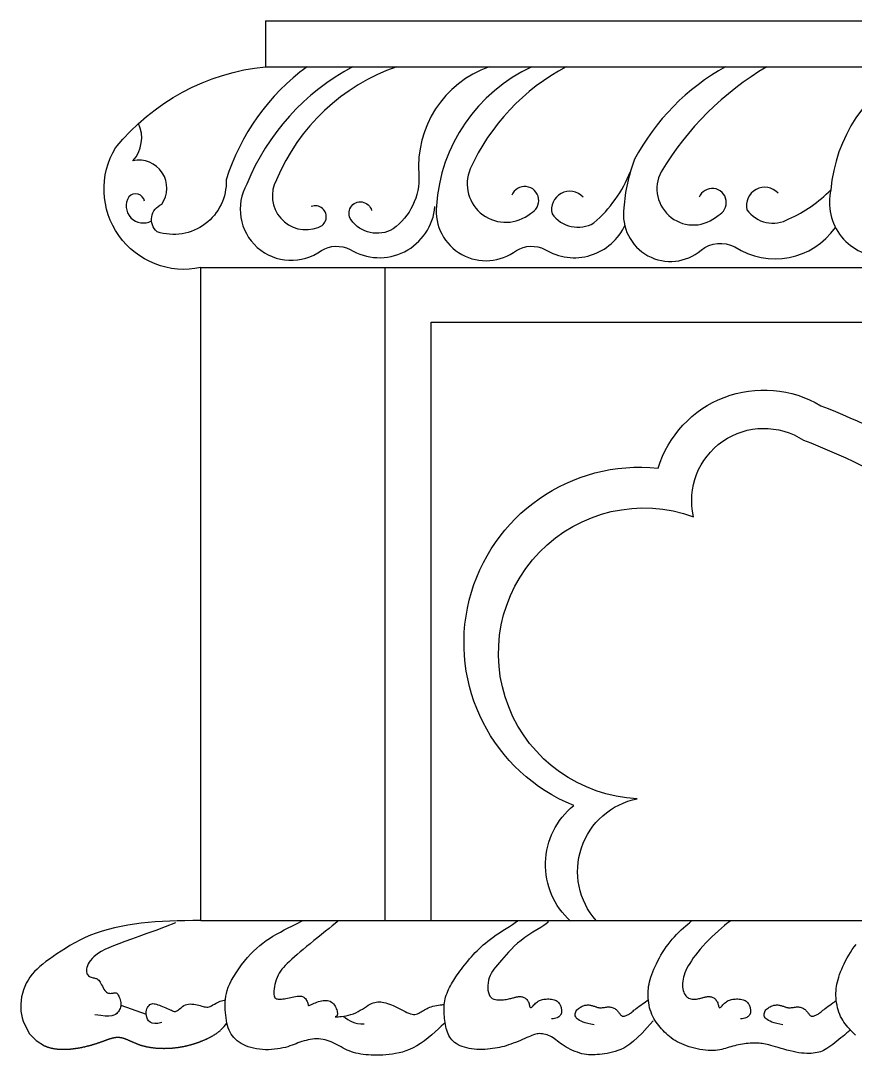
# Model space of a CAD drawing. Extents: x 1546 to 2300, y 2585 to 3453.
# Drawn here: x 1668.6 to 1854.3, y 3023.9 to 3254.2 of the extents above; entities that cross this region are included whole.
import ezdxf

# ---------------------------------------------------------------- set-up
doc = ezdxf.new("R2010")
doc.units = 0
doc.header["$LTSCALE"] = 100
doc.header["$MEASUREMENT"] = 0
for name, color, linetype in [('3', 3, 'CONTINUOUS'), ('4', 4, 'CONTINUOUS'), ('7', 7, 'CONTINUOUS')]:
    doc.layers.add(name, color=color, linetype=linetype)

msp = doc.modelspace()

# ---------------------------------------------------------------- linework, layer by layer
at = {"layer": '3'}
for points in [[(1732.31, 3243.92, 0.159085), (1714.32, 3218.72, -0.523282), (1698.95, 3207.18, -0.555487), (1699.98, 3213.3, 0.686592), (1693.58, 3222.98, 0.299604), (1694.81, 3231.29, 0.299604)], [(1752.27, 3243.92, 0.212943), (1725.51, 3218.72, 0.696085), (1734.78, 3208.15, 1.057158), (1733.25, 3212.81, 1.477588)], [(1772.81, 3243.92, 0.339015), (1757.21, 3219.81, -0.251606), (1751.45, 3207.81, -0.387484), (1742.12, 3209.85, -1.209122), (1746.67, 3211.9)], [(1790, 3243.92, 0.166758), (1768.63, 3221.17, 0.786109), (1782.03, 3211.29, 1.476922), (1777.85, 3215.32)], [(1834.66, 3243.92, 0.12437), (1811.1, 3220.55, 0.841415), (1823.76, 3210.84, 1.476922), (1819.57, 3214.88)], [(1793.75, 3214.9, 0.772247), (1786.83, 3211.2, 0.387484), (1796.16, 3209.15, 0.118951), (1804.28, 3220.61)], [(1837.11, 3215.79, 0.772247), (1830.2, 3212.1, 0.387484), (1839.53, 3210.05, 0.096097), (1848.85, 3216.53)]]:
    msp.add_lwpolyline(points, format="xyb", dxfattribs=at)
for points in [[(1703.05, 3053.42), (1700.77, 3052.53), (1698.64, 3051.73), (1696.68, 3051.01), (1694.88, 3050.37), (1693.24, 3049.79), (1691.75, 3049.26), (1690.42, 3048.77), (1689.24, 3048.31), (1688.21, 3047.87), (1687.31, 3047.44), (1686.54, 3047.03), (1685.89, 3046.62), (1685.33, 3046.23), (1684.86, 3045.83), (1684.47, 3045.44), (1684.14, 3045.05), (1683.87, 3044.65), (1683.64, 3044.26), (1683.47, 3043.87), (1683.34, 3043.5), (1683.26, 3043.14), (1683.23, 3042.81), (1683.24, 3042.5), (1683.3, 3042.23), (1683.4, 3042), (1683.54, 3041.8), (1683.7, 3041.63), (1683.89, 3041.5), (1684.09, 3041.39), (1684.31, 3041.3), (1684.52, 3041.23), (1684.73, 3041.18), (1684.93, 3041.14), (1685.12, 3041.1), (1685.3, 3041.05), (1685.47, 3040.99), (1685.64, 3040.91), (1685.8, 3040.81), (1685.96, 3040.66), (1686.12, 3040.46), (1686.28, 3040.22), (1686.44, 3039.93), (1686.6, 3039.62), (1686.77, 3039.29), (1686.94, 3038.97), (1687.12, 3038.66), (1687.31, 3038.38), (1687.51, 3038.15), (1687.72, 3037.97), (1687.94, 3037.85), (1688.16, 3037.77), (1688.39, 3037.72), (1688.6, 3037.71), (1688.81, 3037.72), (1689.01, 3037.74), (1689.2, 3037.77), (1689.36, 3037.8), (1689.51, 3037.83), (1689.64, 3037.84), (1689.77, 3037.83), (1689.88, 3037.8), (1689.99, 3037.75), (1690.1, 3037.65), (1690.21, 3037.52), (1690.32, 3037.34), (1690.43, 3037.12), (1690.54, 3036.87), (1690.64, 3036.59), (1690.73, 3036.3), (1690.8, 3036), (1690.85, 3035.7), (1690.88, 3035.41), (1690.88, 3035.14), (1690.86, 3034.87), (1690.81, 3034.62), (1690.73, 3034.38), (1690.62, 3034.15), (1690.5, 3033.91), (1690.34, 3033.69), (1690.17, 3033.46), (1689.96, 3033.23), (1689.7, 3033.02), (1689.34, 3032.84), (1688.87, 3032.7), (1688.24, 3032.63), (1687.43, 3032.64), (1686.4, 3032.75), (1685.11, 3032.97)], [(1739.34, 3053.89), (1739.02, 3053.64), (1738.55, 3053.25), (1737.93, 3052.76), (1737.21, 3052.17), (1736.41, 3051.53), (1735.57, 3050.84), (1734.7, 3050.14), (1733.84, 3049.44), (1733.01, 3048.77), (1732.23, 3048.13), (1731.48, 3047.51), (1730.77, 3046.92), (1730.11, 3046.36), (1729.49, 3045.83), (1728.91, 3045.32), (1728.39, 3044.83), (1727.9, 3044.37), (1727.47, 3043.93), (1727.07, 3043.49), (1726.72, 3043.06), (1726.4, 3042.63), (1726.12, 3042.19), (1725.87, 3041.73), (1725.65, 3041.26), (1725.46, 3040.76), (1725.29, 3040.24), (1725.16, 3039.72), (1725.05, 3039.21), (1724.98, 3038.71), (1724.93, 3038.25), (1724.92, 3037.83), (1724.93, 3037.47), (1724.98, 3037.17), (1725.06, 3036.93), (1725.16, 3036.75), (1725.3, 3036.61), (1725.46, 3036.52), (1725.65, 3036.46), (1725.87, 3036.43), (1726.11, 3036.42), (1726.38, 3036.43), (1726.66, 3036.45), (1726.96, 3036.48), (1727.29, 3036.53), (1727.62, 3036.59), (1727.96, 3036.65), (1728.32, 3036.72), (1728.68, 3036.8), (1729.04, 3036.88), (1729.41, 3036.95), (1729.77, 3037.02), (1730.12, 3037.08), (1730.45, 3037.11), (1730.77, 3037.11), (1731.07, 3037.08), (1731.33, 3037.01), (1731.57, 3036.89), (1731.78, 3036.74), (1731.96, 3036.55), (1732.11, 3036.35), (1732.23, 3036.14), (1732.33, 3035.93), (1732.41, 3035.72), (1732.47, 3035.54), (1732.51, 3035.38), (1732.54, 3035.24), (1732.56, 3035.14), (1732.59, 3035.07), (1732.64, 3035.02), (1732.7, 3035.01), (1732.8, 3035.03), (1732.93, 3035.07), (1733.11, 3035.15), (1733.34, 3035.25), (1733.59, 3035.37), (1733.88, 3035.5), (1734.19, 3035.64), (1734.52, 3035.77), (1734.86, 3035.89), (1735.21, 3036), (1735.55, 3036.08), (1735.9, 3036.14), (1736.24, 3036.16), (1736.57, 3036.16), (1736.88, 3036.12), (1737.19, 3036.05), (1737.47, 3035.94), (1737.73, 3035.79), (1737.98, 3035.59), (1738.19, 3035.37), (1738.39, 3035.11), (1738.56, 3034.84), (1738.7, 3034.56), (1738.82, 3034.29), (1738.92, 3034.02), (1739, 3033.77), (1739.05, 3033.55), (1739.08, 3033.35), (1739.09, 3033.18), (1739.08, 3033.03), (1739.05, 3032.9), (1739, 3032.79), (1738.94, 3032.7), (1738.87, 3032.63), (1738.79, 3032.58), (1738.71, 3032.54), (1738.64, 3032.51), (1738.6, 3032.49), (1738.6, 3032.48), (1738.65, 3032.48), (1738.76, 3032.49), (1738.96, 3032.51), (1739.24, 3032.52), (1739.59, 3032.55), (1740.02, 3032.59), (1740.49, 3032.65), (1741, 3032.74), (1741.53, 3032.85), (1742.08, 3033), (1742.62, 3033.18), (1743.15, 3033.4), (1743.66, 3033.66), (1744.16, 3033.94), (1744.63, 3034.23), (1745.09, 3034.52), (1745.52, 3034.8), (1745.94, 3035.06), (1746.33, 3035.28), (1746.69, 3035.47), (1747.04, 3035.61), (1747.38, 3035.71), (1747.71, 3035.78), (1748.04, 3035.82), (1748.37, 3035.82), (1748.71, 3035.8), (1749.06, 3035.75), (1749.44, 3035.67), (1749.83, 3035.57), (1750.23, 3035.45), (1750.65, 3035.31), (1751.08, 3035.16), (1751.51, 3034.98), (1751.95, 3034.78), (1752.39, 3034.57), (1752.83, 3034.34), (1753.27, 3034.11), (1753.7, 3033.87), (1754.13, 3033.65), (1754.54, 3033.45), (1754.94, 3033.28), (1755.32, 3033.14), (1755.68, 3033.05), (1756.01, 3033.02), (1756.33, 3033.03), (1756.62, 3033.08), (1756.91, 3033.17), (1757.18, 3033.28), (1757.44, 3033.42), (1757.7, 3033.57), (1757.95, 3033.73), (1758.2, 3033.88), (1758.46, 3034.04), (1758.73, 3034.19), (1759.01, 3034.34), (1759.3, 3034.48), (1759.62, 3034.61), (1759.96, 3034.73), (1760.33, 3034.84), (1760.73, 3034.94), (1761.14, 3035.02), (1761.55, 3035.09), (1761.94, 3035.14), (1762.28, 3035.19), (1762.56, 3035.22), (1762.76, 3035.24), (1762.86, 3035.25)], [(1785.93, 3053.71), (1785.86, 3053.49), (1785.54, 3053.19), (1785.01, 3052.82), (1784.3, 3052.38), (1783.48, 3051.88), (1782.58, 3051.34), (1781.66, 3050.75), (1780.77, 3050.14), (1779.93, 3049.5), (1779.16, 3048.86), (1778.44, 3048.2), (1777.79, 3047.55), (1777.17, 3046.9), (1776.61, 3046.27), (1776.08, 3045.67), (1775.58, 3045.09), (1775.12, 3044.56), (1774.68, 3044.05), (1774.28, 3043.57), (1773.91, 3043.1), (1773.58, 3042.63), (1773.3, 3042.16), (1773.05, 3041.67), (1772.85, 3041.16), (1772.7, 3040.62), (1772.59, 3040.06), (1772.54, 3039.49), (1772.53, 3038.93), (1772.57, 3038.4), (1772.67, 3037.91), (1772.81, 3037.47), (1773.01, 3037.1), (1773.25, 3036.8), (1773.54, 3036.58), (1773.87, 3036.42), (1774.22, 3036.32), (1774.58, 3036.26), (1774.95, 3036.24), (1775.32, 3036.25), (1775.68, 3036.27), (1776.03, 3036.3), (1776.35, 3036.34), (1776.65, 3036.38), (1776.94, 3036.43), (1777.2, 3036.48), (1777.45, 3036.54), (1777.68, 3036.59), (1777.9, 3036.64), (1778.09, 3036.7), (1778.28, 3036.75), (1778.45, 3036.79), (1778.61, 3036.84), (1778.77, 3036.88), (1778.92, 3036.91), (1779.08, 3036.94), (1779.23, 3036.97), (1779.4, 3036.99), (1779.56, 3037), (1779.73, 3037), (1779.9, 3036.99), (1780.08, 3036.97), (1780.25, 3036.93), (1780.42, 3036.88), (1780.59, 3036.81), (1780.75, 3036.71), (1780.91, 3036.6), (1781.06, 3036.47), (1781.21, 3036.32), (1781.34, 3036.16), (1781.45, 3035.99), (1781.56, 3035.81), (1781.64, 3035.61), (1781.71, 3035.41), (1781.76, 3035.21), (1781.81, 3035.03), (1781.85, 3034.85), (1781.89, 3034.71), (1781.94, 3034.6), (1782.01, 3034.53), (1782.09, 3034.52), (1782.19, 3034.56), (1782.31, 3034.66), (1782.45, 3034.79), (1782.61, 3034.96), (1782.78, 3035.14), (1782.97, 3035.33), (1783.16, 3035.52), (1783.36, 3035.69), (1783.57, 3035.85), (1783.78, 3035.98), (1784.01, 3036.1), (1784.24, 3036.19), (1784.48, 3036.27), (1784.73, 3036.34), (1784.99, 3036.39), (1785.26, 3036.42), (1785.55, 3036.45), (1785.85, 3036.46), (1786.15, 3036.46), (1786.44, 3036.44), (1786.74, 3036.41), (1787.02, 3036.36), (1787.28, 3036.29), (1787.53, 3036.2), (1787.75, 3036.09), (1787.95, 3035.96), (1788.13, 3035.82), (1788.29, 3035.66), (1788.42, 3035.49), (1788.54, 3035.32), (1788.64, 3035.13), (1788.73, 3034.95), (1788.79, 3034.76), (1788.85, 3034.57), (1788.89, 3034.38), (1788.92, 3034.19), (1788.94, 3034.02), (1788.95, 3033.85), (1788.95, 3033.69), (1788.95, 3033.55), (1788.94, 3033.42), (1788.92, 3033.3), (1788.89, 3033.2), (1788.85, 3033.1), (1788.8, 3033), (1788.74, 3032.9), (1788.66, 3032.8), (1788.56, 3032.7), (1788.45, 3032.59), (1788.31, 3032.48), (1788.14, 3032.37), (1787.94, 3032.27), (1787.7, 3032.18), (1787.41, 3032.12), (1787.08, 3032.07), (1786.7, 3032.05)], [(1826.57, 3053.89), (1826.47, 3053.81), (1826.18, 3053.59), (1825.75, 3053.24), (1825.2, 3052.78), (1824.56, 3052.24), (1823.86, 3051.63), (1823.13, 3050.98), (1822.4, 3050.3), (1821.7, 3049.61), (1821.03, 3048.92), (1820.4, 3048.23), (1819.81, 3047.55), (1819.25, 3046.88), (1818.74, 3046.22), (1818.26, 3045.59), (1817.84, 3044.97), (1817.46, 3044.39), (1817.13, 3043.83), (1816.84, 3043.29), (1816.59, 3042.77), (1816.38, 3042.27), (1816.21, 3041.79), (1816.08, 3041.31), (1815.98, 3040.85), (1815.91, 3040.39), (1815.87, 3039.94), (1815.87, 3039.51), (1815.89, 3039.09), (1815.94, 3038.69), (1816.02, 3038.32), (1816.13, 3037.98), (1816.26, 3037.67), (1816.42, 3037.41), (1816.59, 3037.17), (1816.79, 3036.97), (1817.01, 3036.81), (1817.23, 3036.67), (1817.48, 3036.57), (1817.72, 3036.49), (1817.98, 3036.44), (1818.24, 3036.42), (1818.5, 3036.41), (1818.76, 3036.42), (1819.01, 3036.45), (1819.26, 3036.49), (1819.5, 3036.54), (1819.73, 3036.59), (1819.94, 3036.64), (1820.14, 3036.7), (1820.32, 3036.75), (1820.49, 3036.79), (1820.66, 3036.84), (1820.81, 3036.88), (1820.97, 3036.91), (1821.12, 3036.94), (1821.28, 3036.97), (1821.44, 3036.99), (1821.61, 3037), (1821.78, 3037), (1821.95, 3036.99), (1822.12, 3036.97), (1822.3, 3036.93), (1822.47, 3036.88), (1822.63, 3036.81), (1822.8, 3036.71), (1822.96, 3036.6), (1823.11, 3036.47), (1823.25, 3036.32), (1823.38, 3036.16), (1823.5, 3035.99), (1823.6, 3035.81), (1823.69, 3035.61), (1823.75, 3035.41), (1823.81, 3035.21), (1823.85, 3035.03), (1823.89, 3034.85), (1823.94, 3034.71), (1823.99, 3034.6), (1824.05, 3034.53), (1824.13, 3034.52), (1824.23, 3034.56), (1824.36, 3034.66), (1824.5, 3034.79), (1824.66, 3034.96), (1824.83, 3035.14), (1825.01, 3035.33), (1825.21, 3035.52), (1825.41, 3035.69), (1825.62, 3035.85), (1825.83, 3035.98), (1826.05, 3036.1), (1826.28, 3036.19), (1826.52, 3036.27), (1826.77, 3036.34), (1827.04, 3036.39), (1827.31, 3036.42), (1827.6, 3036.45), (1827.89, 3036.46), (1828.19, 3036.46), (1828.49, 3036.44), (1828.78, 3036.41), (1829.06, 3036.36), (1829.33, 3036.29), (1829.58, 3036.2), (1829.8, 3036.09), (1830, 3035.96), (1830.18, 3035.82), (1830.33, 3035.66), (1830.47, 3035.49), (1830.59, 3035.32), (1830.69, 3035.13), (1830.77, 3034.95), (1830.84, 3034.76), (1830.89, 3034.57), (1830.94, 3034.38), (1830.97, 3034.19), (1830.99, 3034.02), (1831, 3033.85), (1831, 3033.69), (1830.99, 3033.55), (1830.98, 3033.42), (1830.96, 3033.3), (1830.94, 3033.2), (1830.9, 3033.1), (1830.85, 3033), (1830.79, 3032.9), (1830.71, 3032.8), (1830.61, 3032.7), (1830.49, 3032.59), (1830.35, 3032.48), (1830.18, 3032.37), (1829.98, 3032.27), (1829.74, 3032.18), (1829.46, 3032.12), (1829.13, 3032.07), (1828.75, 3032.05)], [(1690.88, 3035.12), (1696.54, 3033.07)], [(1700.02, 3031.21), (1699.15, 3031.01), (1698.44, 3030.98), (1697.86, 3031.09), (1697.41, 3031.31), (1697.07, 3031.62), (1696.82, 3031.99), (1696.66, 3032.39), (1696.57, 3032.81), (1696.53, 3033.21), (1696.54, 3033.59), (1696.6, 3033.95), (1696.7, 3034.27), (1696.83, 3034.57), (1696.99, 3034.82), (1697.17, 3035.04), (1697.37, 3035.2), (1697.58, 3035.32), (1697.8, 3035.39), (1698.04, 3035.42), (1698.29, 3035.41), (1698.56, 3035.37), (1698.85, 3035.29), (1699.15, 3035.19), (1699.47, 3035.08), (1699.81, 3034.94), (1700.17, 3034.8), (1700.52, 3034.65), (1700.88, 3034.49), (1701.22, 3034.34), (1701.55, 3034.2), (1701.85, 3034.06), (1702.13, 3033.94), (1702.36, 3033.84), (1702.56, 3033.76), (1702.74, 3033.71), (1702.9, 3033.68), (1703.05, 3033.69), (1703.2, 3033.72), (1703.35, 3033.79), (1703.52, 3033.9), (1703.7, 3034.04), (1703.9, 3034.22), (1704.13, 3034.41), (1704.37, 3034.6), (1704.64, 3034.8), (1704.93, 3034.98), (1705.24, 3035.13), (1705.58, 3035.25), (1705.94, 3035.32), (1706.31, 3035.35), (1706.7, 3035.34), (1707.09, 3035.31), (1707.48, 3035.25), (1707.86, 3035.17), (1708.22, 3035.09), (1708.57, 3034.99), (1708.89, 3034.9), (1709.18, 3034.81), (1709.46, 3034.74), (1709.73, 3034.69), (1709.99, 3034.66), (1710.25, 3034.66), (1710.51, 3034.71), (1710.78, 3034.8), (1711.07, 3034.95), (1711.37, 3035.13), (1711.71, 3035.34), (1712.09, 3035.55), (1712.51, 3035.77), (1713, 3035.97), (1713.55, 3036.13), (1714.17, 3036.26)], [(1796.17, 3030.72), (1795.44, 3030.86), (1794.79, 3031.01), (1794.22, 3031.16), (1793.72, 3031.32), (1793.29, 3031.49), (1792.93, 3031.67), (1792.64, 3031.86), (1792.4, 3032.06), (1792.22, 3032.28), (1792.09, 3032.5), (1792.01, 3032.73), (1791.97, 3032.96), (1791.98, 3033.19), (1792.03, 3033.41), (1792.11, 3033.63), (1792.23, 3033.83), (1792.37, 3034.02), (1792.54, 3034.2), (1792.72, 3034.36), (1792.92, 3034.5), (1793.13, 3034.63), (1793.34, 3034.74), (1793.56, 3034.84), (1793.76, 3034.93), (1793.97, 3034.99), (1794.16, 3035.05), (1794.34, 3035.09), (1794.52, 3035.11), (1794.7, 3035.13), (1794.87, 3035.13), (1795.05, 3035.13), (1795.22, 3035.11), (1795.4, 3035.08), (1795.57, 3035.04), (1795.75, 3035), (1795.92, 3034.96), (1796.09, 3034.9), (1796.25, 3034.85), (1796.41, 3034.8), (1796.56, 3034.74), (1796.7, 3034.69), (1796.83, 3034.64), (1796.96, 3034.6), (1797.09, 3034.56), (1797.23, 3034.53), (1797.37, 3034.51), (1797.52, 3034.5), (1797.69, 3034.5), (1797.87, 3034.51), (1798.07, 3034.54), (1798.28, 3034.57), (1798.5, 3034.6), (1798.72, 3034.63), (1798.94, 3034.66), (1799.17, 3034.68), (1799.39, 3034.68), (1799.61, 3034.68), (1799.82, 3034.65), (1800.02, 3034.62), (1800.22, 3034.56), (1800.41, 3034.5), (1800.59, 3034.42), (1800.77, 3034.32), (1800.93, 3034.22), (1801.08, 3034.1), (1801.23, 3033.97), (1801.37, 3033.83), (1801.49, 3033.69), (1801.61, 3033.55), (1801.72, 3033.41), (1801.83, 3033.27), (1801.92, 3033.15), (1802.01, 3033.03), (1802.09, 3032.93), (1802.17, 3032.84), (1802.26, 3032.76), (1802.35, 3032.7), (1802.44, 3032.66), (1802.55, 3032.63), (1802.67, 3032.62), (1802.81, 3032.63), (1802.96, 3032.66), (1803.12, 3032.7), (1803.29, 3032.76), (1803.46, 3032.83), (1803.64, 3032.91), (1803.81, 3033), (1803.99, 3033.11), (1804.15, 3033.22), (1804.31, 3033.34), (1804.48, 3033.47), (1804.65, 3033.61), (1804.85, 3033.77), (1805.06, 3033.94), (1805.3, 3034.14), (1805.57, 3034.35), (1805.88, 3034.59), (1806.22, 3034.84), (1806.58, 3035.1), (1806.94, 3035.36), (1807.31, 3035.62), (1807.65, 3035.86), (1807.98, 3036.09), (1808.26, 3036.29)], [(1838.22, 3030.72), (1837.49, 3030.86), (1836.84, 3031.01), (1836.26, 3031.16), (1835.77, 3031.32), (1835.34, 3031.49), (1834.98, 3031.67), (1834.68, 3031.86), (1834.44, 3032.06), (1834.26, 3032.28), (1834.13, 3032.5), (1834.05, 3032.73), (1834.02, 3032.96), (1834.03, 3033.19), (1834.08, 3033.41), (1834.16, 3033.63), (1834.27, 3033.83), (1834.41, 3034.02), (1834.58, 3034.2), (1834.77, 3034.36), (1834.97, 3034.5), (1835.17, 3034.63), (1835.39, 3034.74), (1835.6, 3034.84), (1835.81, 3034.93), (1836.01, 3034.99), (1836.2, 3035.05), (1836.39, 3035.09), (1836.57, 3035.11), (1836.75, 3035.13), (1836.92, 3035.13), (1837.09, 3035.13), (1837.27, 3035.11), (1837.44, 3035.08), (1837.62, 3035.04), (1837.79, 3035), (1837.97, 3034.96), (1838.13, 3034.9), (1838.3, 3034.85), (1838.45, 3034.8), (1838.6, 3034.74), (1838.74, 3034.69), (1838.88, 3034.64), (1839.01, 3034.6), (1839.14, 3034.56), (1839.27, 3034.53), (1839.42, 3034.51), (1839.57, 3034.5), (1839.74, 3034.5), (1839.92, 3034.51), (1840.12, 3034.54), (1840.32, 3034.57), (1840.54, 3034.6), (1840.76, 3034.63), (1840.99, 3034.66), (1841.21, 3034.68), (1841.44, 3034.68), (1841.65, 3034.68), (1841.86, 3034.65), (1842.07, 3034.62), (1842.27, 3034.56), (1842.46, 3034.5), (1842.64, 3034.42), (1842.81, 3034.32), (1842.97, 3034.22), (1843.13, 3034.1), (1843.27, 3033.97), (1843.41, 3033.83), (1843.54, 3033.69), (1843.66, 3033.55), (1843.77, 3033.41), (1843.87, 3033.27), (1843.97, 3033.15), (1844.05, 3033.03), (1844.14, 3032.93), (1844.22, 3032.84), (1844.3, 3032.76), (1844.39, 3032.7), (1844.49, 3032.66), (1844.59, 3032.63), (1844.72, 3032.62), (1844.85, 3032.63), (1845, 3032.66), (1845.17, 3032.7), (1845.33, 3032.76), (1845.51, 3032.83), (1845.69, 3032.91), (1845.86, 3033), (1846.03, 3033.11), (1846.19, 3033.22), (1846.36, 3033.34), (1846.52, 3033.47), (1846.7, 3033.61), (1846.89, 3033.77), (1847.11, 3033.94), (1847.35, 3034.14), (1847.62, 3034.35), (1847.93, 3034.59), (1848.27, 3034.84), (1848.61, 3035.09), (1848.96, 3035.34), (1849.29, 3035.58), (1849.6, 3035.79), (1849.86, 3035.98), (1850.08, 3036.13)], [(1740.39, 3032.59), (1740.89, 3032.26), (1741.39, 3031.93), (1741.88, 3031.62), (1742.39, 3031.34), (1742.95, 3031.12), (1743.57, 3030.98), (1744.27, 3030.91), (1745.06, 3030.95)]]:
    msp.add_lwpolyline(points, dxfattribs=at)
for centre, radius, start, end in [((1695.87, 3212.95), 3.81, 147.9576, 299.1442), ((1694.16, 3213.65), 2.01, 9.1454, 138.9945)]:
    msp.add_arc(centre, radius, start, end, dxfattribs=at)
at = {"layer": '4'}
for p, q in [((1723.09, 3254.16), (2123.21, 3254.16)), ((1723.09, 3254.16), (1723.09, 3243.92)), ((1723.09, 3243.92), (2123.21, 3243.92)), ((1708.67, 3199.21), (2137.64, 3199.21)), ((1708.67, 3053.89), (1708.67, 3199.21)), ((1749.67, 3053.89), (1749.67, 3199.21)), ((1759.92, 3187.1), (2086.38, 3187.1)), ((1759.92, 3053.89), (1759.92, 3187.1)), ((1708.67, 3053.89), (2137.64, 3053.89))]:
    msp.add_line(p, q, dxfattribs=at)
for points in [[(1708.67, 3199.21, -0.656727), (1689.73, 3225.89, -0.20061), (1723.09, 3243.92)], [(1790.95, 3053.79, -0.46072), (1791.65, 3079.51, -0.869302), (1810.43, 3154.58, -0.487181), (1846.61, 3168.48, -0.049167), (1871.66, 3155.97, 0.639278), (1898.8, 3173.35, 0.221375), (1923.15, 3184.47, 0.221375)], [(1796.68, 3053.89, -0.579107), (1805.8, 3081.03, -1.163796), (1818.31, 3143.79, -0.67601), (1842.8, 3160.79, -0.05065), (1867.09, 3148.75, 0.524706), (1906.96, 3165.59, 0.111453), (1923.15, 3172.82, 0.111453)]]:
    msp.add_lwpolyline(points, format="xyb", dxfattribs=at)
msp.add_lwpolyline([(1708.67, 3053.89), (1706.87, 3053.89), (1705.12, 3053.87), (1703.42, 3053.83), (1701.76, 3053.78), (1700.13, 3053.7), (1698.54, 3053.6), (1696.97, 3053.47), (1695.43, 3053.31), (1693.91, 3053.11), (1692.41, 3052.88), (1690.94, 3052.61), (1689.5, 3052.3), (1688.1, 3051.95), (1686.74, 3051.56), (1685.42, 3051.13), (1684.14, 3050.64), (1682.92, 3050.12), (1681.75, 3049.55), (1680.63, 3048.96), (1679.56, 3048.35), (1678.55, 3047.72), (1677.58, 3047.1), (1676.67, 3046.49), (1675.8, 3045.89), (1674.99, 3045.32), (1674.23, 3044.77), (1673.52, 3044.22), (1672.86, 3043.68), (1672.24, 3043.13), (1671.67, 3042.56), (1671.15, 3041.97), (1670.67, 3041.35), (1670.23, 3040.68), (1669.84, 3039.97), (1669.5, 3039.24), (1669.21, 3038.48), (1668.97, 3037.7), (1668.79, 3036.91), (1668.67, 3036.12), (1668.6, 3035.33), (1668.6, 3034.55), (1668.66, 3033.77), (1668.78, 3033.01), (1668.95, 3032.27), (1669.17, 3031.55), (1669.44, 3030.85), (1670.54, 3028.67), (1672.01, 3027.25), (1673.91, 3026.04)], dxfattribs=at)
at = {"layer": '7'}
for points in [[(1742.45, 3243.92, 0.174714), (1718.92, 3217.81, 0.808093), (1735.52, 3203.04, -0.252903), (1741.89, 3203.26, 0.559601), (1760.77, 3212.81)], [(1782.34, 3243.92, 0.274378), (1761.1, 3212.93, 0.656532), (1778.89, 3203.04, -0.252903), (1785.26, 3203.26, 0.452617), (1803.09, 3208.73, 0.452617)], [(1805.2, 3223.32, 0.075748), (1802.82, 3212.49, 0.690518), (1819.99, 3203.09, -0.298675), (1827.47, 3203.83, 0.404104), (1849.9, 3208.17)], [(1848.85, 3216.53, 0.489438), (1860.97, 3201.59, -0.333552), (1877.27, 3201.14, 0.389865), (1893.61, 3207.58, 0.389865)]]:
    msp.add_lwpolyline(points, format="xyb", dxfattribs=at)
for points in [[(1763.04, 3031.24), (1762.67, 3030.87), (1762.17, 3030.38), (1761.56, 3029.8), (1760.86, 3029.16), (1760.1, 3028.48), (1759.28, 3027.8), (1758.44, 3027.15), (1757.59, 3026.55), (1756.75, 3026.03), (1755.93, 3025.59), (1755.12, 3025.22), (1754.33, 3024.91), (1753.55, 3024.66), (1752.78, 3024.46), (1752.03, 3024.3), (1751.3, 3024.18), (1750.58, 3024.08), (1749.87, 3024.01), (1749.19, 3023.96), (1748.52, 3023.93), (1747.86, 3023.93), (1747.22, 3023.94), (1746.6, 3023.97), (1745.99, 3024.01), (1745.4, 3024.06), (1744.82, 3024.13), (1744.26, 3024.21), (1743.72, 3024.31), (1743.19, 3024.42), (1742.67, 3024.56), (1742.18, 3024.71), (1741.69, 3024.89), (1741.23, 3025.09), (1740.77, 3025.31), (1740.33, 3025.54), (1739.89, 3025.78), (1739.46, 3026.02), (1739.03, 3026.26), (1738.59, 3026.49), (1738.16, 3026.7), (1737.71, 3026.9), (1737.26, 3027.07), (1736.8, 3027.22), (1736.33, 3027.35), (1735.87, 3027.45), (1735.4, 3027.52), (1734.92, 3027.57), (1734.45, 3027.58), (1733.98, 3027.57), (1733.5, 3027.52), (1733.03, 3027.46), (1732.57, 3027.36), (1732.1, 3027.25), (1731.64, 3027.12), (1731.19, 3026.98), (1730.74, 3026.83), (1730.3, 3026.67), (1729.87, 3026.5), (1729.43, 3026.33), (1728.98, 3026.16), (1728.51, 3026), (1728.02, 3025.84), (1727.5, 3025.7), (1726.95, 3025.56), (1726.37, 3025.45), (1725.75, 3025.35), (1725.1, 3025.27), (1724.44, 3025.21), (1723.76, 3025.18), (1723.08, 3025.18), (1722.4, 3025.21), (1721.73, 3025.27), (1721.08, 3025.37), (1720.44, 3025.5), (1719.83, 3025.66), (1719.24, 3025.85), (1718.67, 3026.07), (1718.14, 3026.31), (1717.64, 3026.58), (1717.18, 3026.87), (1716.76, 3027.18), (1716.38, 3027.51), (1716.03, 3027.86), (1715.71, 3028.24), (1715.43, 3028.64), (1715.19, 3029.08), (1714.97, 3029.53), (1714.78, 3030.02), (1714.62, 3030.54), (1714.49, 3031.09), (1714.38, 3031.66), (1714.29, 3032.24), (1714.22, 3032.84), (1714.17, 3033.44), (1714.13, 3034.05), (1714.11, 3034.65), (1714.1, 3035.25), (1714.11, 3035.85), (1714.15, 3036.45), (1714.23, 3037.07), (1714.36, 3037.71), (1714.55, 3038.37), (1714.8, 3039.08), (1715.12, 3039.83), (1715.52, 3040.62), (1716, 3041.46), (1716.53, 3042.31), (1717.12, 3043.18), (1717.75, 3044.04), (1718.4, 3044.87), (1719.07, 3045.68), (1719.75, 3046.43), (1720.43, 3047.13), (1721.11, 3047.77), (1721.8, 3048.36), (1722.5, 3048.91), (1723.22, 3049.44), (1723.96, 3049.93), (1724.73, 3050.42), (1725.54, 3050.89), (1726.39, 3051.36), (1727.25, 3051.83), (1728.11, 3052.27), (1728.93, 3052.69), (1729.7, 3053.07), (1730.38, 3053.4), (1730.96, 3053.68), (1731.41, 3053.89)], [(1809.3, 3031.62), (1808, 3030.12), (1806.86, 3028.89), (1805.86, 3027.88), (1804.97, 3027.07), (1804.17, 3026.43), (1803.45, 3025.94), (1802.78, 3025.55), (1802.13, 3025.24), (1801.5, 3024.98), (1800.88, 3024.77), (1800.26, 3024.59), (1799.66, 3024.45), (1799.08, 3024.34), (1798.51, 3024.25), (1797.96, 3024.18), (1797.42, 3024.13), (1796.9, 3024.08), (1796.4, 3024.05), (1795.91, 3024.03), (1795.43, 3024.03), (1794.95, 3024.05), (1794.47, 3024.1), (1793.98, 3024.17), (1793.49, 3024.28), (1792.98, 3024.42), (1792.46, 3024.59), (1791.94, 3024.78), (1791.42, 3025), (1790.91, 3025.24), (1790.42, 3025.49), (1789.95, 3025.75), (1789.51, 3026.02), (1789.11, 3026.3), (1788.73, 3026.57), (1788.37, 3026.84), (1788.03, 3027.11), (1787.7, 3027.36), (1787.38, 3027.6), (1787.06, 3027.82), (1786.73, 3028.02), (1786.4, 3028.19), (1786.05, 3028.34), (1785.71, 3028.47), (1785.36, 3028.57), (1785.02, 3028.65), (1784.69, 3028.7), (1784.37, 3028.74), (1784.06, 3028.75), (1783.78, 3028.74), (1783.5, 3028.7), (1783.23, 3028.65), (1782.96, 3028.57), (1782.67, 3028.48), (1782.36, 3028.36), (1782.02, 3028.22), (1781.65, 3028.06), (1781.23, 3027.87), (1780.77, 3027.67), (1780.29, 3027.46), (1779.78, 3027.25), (1779.26, 3027.03), (1778.73, 3026.81), (1778.2, 3026.6), (1777.67, 3026.41), (1777.16, 3026.23), (1776.66, 3026.07), (1776.16, 3025.92), (1775.67, 3025.79), (1775.17, 3025.68), (1774.66, 3025.58), (1774.14, 3025.49), (1773.6, 3025.41), (1773.05, 3025.34), (1772.47, 3025.29), (1771.89, 3025.25), (1771.29, 3025.23), (1770.7, 3025.23), (1770.1, 3025.25), (1769.52, 3025.29), (1768.94, 3025.35), (1768.38, 3025.45), (1767.84, 3025.56), (1767.32, 3025.71), (1766.83, 3025.88), (1766.36, 3026.07), (1765.93, 3026.28), (1765.53, 3026.52), (1765.16, 3026.77), (1764.83, 3027.05), (1764.55, 3027.34), (1764.29, 3027.66), (1764.06, 3027.99), (1763.87, 3028.34), (1763.7, 3028.71), (1763.55, 3029.09), (1763.41, 3029.49), (1763.3, 3029.91), (1763.2, 3030.34), (1763.12, 3030.78), (1763.04, 3031.23), (1762.98, 3031.68), (1762.93, 3032.14), (1762.89, 3032.59), (1762.86, 3033.04), (1762.83, 3033.48), (1762.82, 3033.92), (1762.81, 3034.35), (1762.82, 3034.78), (1762.85, 3035.2), (1762.9, 3035.63), (1762.96, 3036.05), (1763.05, 3036.47), (1763.16, 3036.9), (1763.3, 3037.32), (1763.46, 3037.75), (1763.63, 3038.17), (1763.82, 3038.59), (1764.03, 3039.01), (1764.24, 3039.42), (1764.47, 3039.83), (1764.7, 3040.23), (1764.95, 3040.62), (1765.2, 3041.02), (1765.46, 3041.41), (1765.74, 3041.81), (1766.03, 3042.22), (1766.34, 3042.64), (1766.66, 3043.07), (1767, 3043.51), (1767.35, 3043.97), (1767.72, 3044.44), (1768.11, 3044.91), (1768.5, 3045.38), (1768.9, 3045.85), (1769.31, 3046.32), (1769.73, 3046.77), (1770.15, 3047.21), (1770.58, 3047.64), (1771.03, 3048.06), (1771.5, 3048.48), (1772, 3048.9), (1772.54, 3049.33), (1773.12, 3049.77), (1773.75, 3050.23), (1774.43, 3050.7), (1775.15, 3051.18), (1775.89, 3051.67), (1776.62, 3052.14), (1777.33, 3052.61), (1778, 3053.05), (1778.61, 3053.45), (1779.13, 3053.82)], [(1853.22, 3029.56), (1853.16, 3029.51), (1853.08, 3029.45), (1852.98, 3029.36), (1852.84, 3029.24), (1852.66, 3029.09), (1852.44, 3028.91), (1852.18, 3028.69), (1851.87, 3028.43), (1851.51, 3028.13), (1851.1, 3027.8), (1850.67, 3027.45), (1850.21, 3027.08), (1849.75, 3026.71), (1849.28, 3026.35), (1848.83, 3026.01), (1848.4, 3025.71), (1848, 3025.44), (1847.62, 3025.21), (1847.26, 3025.01), (1846.9, 3024.85), (1846.55, 3024.72), (1846.18, 3024.61), (1845.81, 3024.52), (1845.4, 3024.45), (1844.97, 3024.4), (1844.51, 3024.36), (1844.01, 3024.35), (1843.49, 3024.35), (1842.93, 3024.38), (1842.35, 3024.43), (1841.75, 3024.51), (1841.11, 3024.61), (1840.46, 3024.75), (1839.79, 3024.91), (1839.11, 3025.08), (1838.44, 3025.27), (1837.79, 3025.46), (1837.17, 3025.65), (1836.58, 3025.83), (1836.03, 3025.99), (1835.54, 3026.13), (1835.1, 3026.25), (1834.7, 3026.35), (1834.32, 3026.43), (1833.97, 3026.5), (1833.62, 3026.55), (1833.27, 3026.59), (1832.92, 3026.62), (1832.54, 3026.63), (1832.15, 3026.64), (1831.75, 3026.64), (1831.34, 3026.63), (1830.91, 3026.61), (1830.48, 3026.57), (1830.05, 3026.53), (1829.62, 3026.47), (1829.19, 3026.41), (1828.76, 3026.33), (1828.33, 3026.25), (1827.9, 3026.15), (1827.48, 3026.05), (1827.06, 3025.94), (1826.65, 3025.83), (1826.24, 3025.71), (1825.83, 3025.58), (1825.42, 3025.46), (1825, 3025.34), (1824.58, 3025.24), (1824.14, 3025.14), (1823.68, 3025.06), (1823.19, 3025.01), (1822.68, 3024.98), (1822.13, 3024.98), (1821.55, 3025.01), (1820.96, 3025.06), (1820.35, 3025.14), (1819.73, 3025.24), (1819.11, 3025.36), (1818.5, 3025.51), (1817.9, 3025.67), (1817.32, 3025.84), (1816.75, 3026.03), (1816.21, 3026.23), (1815.69, 3026.45), (1815.18, 3026.69), (1814.7, 3026.94), (1814.23, 3027.2), (1813.79, 3027.48), (1813.37, 3027.78), (1812.97, 3028.09), (1812.58, 3028.41), (1812.21, 3028.75), (1811.86, 3029.09), (1811.52, 3029.44), (1811.19, 3029.81), (1810.88, 3030.17), (1810.57, 3030.55), (1810.28, 3030.93), (1809.99, 3031.32), (1809.73, 3031.73), (1809.48, 3032.15), (1809.25, 3032.58), (1809.04, 3033.04), (1808.85, 3033.51), (1808.69, 3034.01), (1808.55, 3034.52), (1808.44, 3035.05), (1808.35, 3035.58), (1808.28, 3036.13), (1808.23, 3036.67), (1808.21, 3037.21), (1808.2, 3037.74), (1808.22, 3038.25), (1808.26, 3038.76), (1808.33, 3039.27), (1808.41, 3039.77), (1808.52, 3040.28), (1808.66, 3040.81), (1808.82, 3041.34), (1809.01, 3041.9), (1809.23, 3042.48), (1809.48, 3043.08), (1809.75, 3043.7), (1810.05, 3044.32), (1810.37, 3044.95), (1810.71, 3045.59), (1811.06, 3046.21), (1811.44, 3046.83), (1811.84, 3047.44), (1812.25, 3048.04), (1812.68, 3048.62), (1813.12, 3049.18), (1813.58, 3049.74), (1814.06, 3050.28), (1814.55, 3050.81), (1815.06, 3051.32), (1815.57, 3051.82), (1816.08, 3052.29), (1816.57, 3052.73), (1817.01, 3053.11), (1817.39, 3053.44), (1817.68, 3053.68), (1817.88, 3053.84), (1817.95, 3053.89)], [(1854.38, 3028.41), (1854.01, 3028.75), (1853.66, 3029.09), (1853.32, 3029.44), (1852.99, 3029.81), (1852.67, 3030.17), (1852.37, 3030.55), (1852.07, 3030.93), (1851.79, 3031.32), (1851.53, 3031.73), (1851.28, 3032.15), (1851.05, 3032.58), (1850.84, 3033.04), (1850.65, 3033.51), (1850.49, 3034.01), (1850.35, 3034.52), (1850.24, 3035.05), (1850.14, 3035.58), (1850.08, 3036.13), (1850.03, 3036.67), (1850.01, 3037.21), (1850, 3037.74), (1850.02, 3038.25), (1850.06, 3038.76), (1850.12, 3039.27), (1850.21, 3039.77), (1850.32, 3040.28), (1850.46, 3040.81), (1850.62, 3041.34), (1850.81, 3041.9), (1851.03, 3042.48), (1851.28, 3043.08), (1851.55, 3043.7), (1851.84, 3044.32), (1852.16, 3044.95), (1852.5, 3045.59), (1852.86, 3046.21), (1853.24, 3046.83), (1853.64, 3047.44), (1854.05, 3048.04), (1854.48, 3048.62)], [(1673.91, 3026.04), (1673.99, 3026), (1674.08, 3025.97), (1674.16, 3025.93), (1674.25, 3025.9), (1674.33, 3025.86), (1674.42, 3025.83), (1674.51, 3025.8), (1674.6, 3025.77), (1674.68, 3025.74), (1674.77, 3025.71), (1674.86, 3025.69), (1674.95, 3025.66), (1675.04, 3025.63), (1675.13, 3025.61), (1675.22, 3025.59), (1675.32, 3025.56), (1675.41, 3025.54), (1675.5, 3025.52), (1675.6, 3025.5), (1675.69, 3025.48), (1675.78, 3025.46), (1675.88, 3025.45), (1675.97, 3025.43), (1676.07, 3025.41), (1676.17, 3025.4), (1676.26, 3025.38), (1676.36, 3025.37), (1676.46, 3025.36), (1676.55, 3025.35), (1676.65, 3025.34), (1676.75, 3025.33), (1676.85, 3025.32), (1676.95, 3025.31), (1677.05, 3025.3), (1677.14, 3025.29), (1677.24, 3025.29), (1677.34, 3025.28), (1677.44, 3025.28), (1677.54, 3025.27), (1677.64, 3025.27), (1677.74, 3025.27), (1677.85, 3025.26), (1677.95, 3025.26), (1678.05, 3025.26), (1678.15, 3025.26), (1678.25, 3025.26), (1678.35, 3025.26), (1678.45, 3025.27), (1678.55, 3025.27), (1678.66, 3025.27), (1678.76, 3025.27), (1678.86, 3025.28), (1678.96, 3025.28), (1679.06, 3025.29), (1679.17, 3025.3), (1679.27, 3025.3), (1679.37, 3025.31), (1679.47, 3025.32), (1679.57, 3025.32), (1679.67, 3025.33), (1679.78, 3025.34), (1679.88, 3025.35), (1679.98, 3025.36), (1680.08, 3025.37), (1680.18, 3025.38), (1680.28, 3025.4), (1680.38, 3025.41), (1680.49, 3025.42), (1680.59, 3025.43), (1680.69, 3025.45), (1680.79, 3025.46), (1680.89, 3025.48), (1680.99, 3025.49), (1681.09, 3025.51), (1681.19, 3025.52), (1681.29, 3025.54), (1681.39, 3025.55), (1681.49, 3025.57), (1681.58, 3025.59), (1681.68, 3025.61), (1681.78, 3025.62), (1681.88, 3025.64), (1681.98, 3025.66), (1682.08, 3025.68), (1682.17, 3025.7), (1682.27, 3025.72), (1682.37, 3025.74), (1682.46, 3025.76), (1682.56, 3025.78), (1682.65, 3025.8), (1682.75, 3025.82), (1682.85, 3025.84), (1682.94, 3025.86), (1683.04, 3025.89), (1683.13, 3025.91), (1683.22, 3025.93), (1683.32, 3025.95), (1683.41, 3025.98), (1683.5, 3026), (1683.6, 3026.02), (1683.69, 3026.05), (1683.78, 3026.07), (1683.87, 3026.1), (1683.96, 3026.12), (1684.05, 3026.14), (1684.14, 3026.17), (1684.23, 3026.19), (1684.32, 3026.22), (1684.41, 3026.24), (1684.5, 3026.27), (1684.59, 3026.3), (1684.68, 3026.32), (1684.77, 3026.35), (1684.85, 3026.37), (1684.94, 3026.4), (1685.03, 3026.43), (1685.11, 3026.45), (1685.2, 3026.48), (1685.28, 3026.51), (1685.37, 3026.53), (1685.45, 3026.56), (1685.53, 3026.59), (1685.62, 3026.61), (1685.7, 3026.64), (1685.78, 3026.67), (1685.86, 3026.7), (1685.94, 3026.72), (1686.02, 3026.75), (1686.1, 3026.78), (1686.18, 3026.81), (1686.26, 3026.83), (1686.34, 3026.86), (1686.42, 3026.89), (1686.5, 3026.92), (1686.57, 3026.94), (1686.65, 3026.97), (1686.72, 3027), (1686.8, 3027.02), (1686.87, 3027.05), (1686.95, 3027.08), (1687.02, 3027.11), (1687.1, 3027.13), (1687.17, 3027.16), (1687.24, 3027.19), (1687.31, 3027.21), (1687.38, 3027.24), (1687.45, 3027.27), (1687.52, 3027.29), (1687.59, 3027.32), (1687.66, 3027.34), (1687.73, 3027.37), (1687.8, 3027.39), (1687.87, 3027.42), (1687.94, 3027.44), (1688.01, 3027.46), (1688.07, 3027.49), (1688.14, 3027.51), (1688.21, 3027.53), (1688.27, 3027.56), (1688.34, 3027.58), (1688.41, 3027.6), (1688.47, 3027.62), (1688.54, 3027.64), (1688.6, 3027.66), (1688.67, 3027.68), (1688.73, 3027.7), (1688.79, 3027.72), (1688.86, 3027.73), (1688.92, 3027.75), (1688.99, 3027.77), (1689.05, 3027.78), (1689.11, 3027.8), (1689.17, 3027.81), (1689.24, 3027.83), (1689.3, 3027.84), (1689.36, 3027.85), (1689.42, 3027.86), (1689.49, 3027.88), (1689.55, 3027.89), (1689.61, 3027.9), (1689.67, 3027.9), (1689.73, 3027.91), (1689.8, 3027.92), (1689.86, 3027.93), (1689.92, 3027.93), (1689.98, 3027.94), (1690.04, 3027.94), (1690.1, 3027.94), (1690.16, 3027.94), (1690.22, 3027.94), (1690.29, 3027.94), (1690.35, 3027.94), (1690.41, 3027.94), (1690.47, 3027.94), (1690.53, 3027.93), (1690.59, 3027.93), (1690.65, 3027.92), (1690.71, 3027.91), (1690.77, 3027.91), (1690.84, 3027.9), (1690.9, 3027.89), (1690.96, 3027.87), (1691.02, 3027.86), (1691.08, 3027.85), (1691.14, 3027.83), (1691.21, 3027.82), (1691.27, 3027.8), (1691.33, 3027.79), (1691.39, 3027.77), (1691.46, 3027.75), (1691.52, 3027.73), (1691.58, 3027.71), (1691.64, 3027.69), (1691.71, 3027.67), (1691.77, 3027.64), (1691.83, 3027.62), (1691.9, 3027.6), (1691.96, 3027.57), (1692.03, 3027.55), (1692.09, 3027.52), (1692.16, 3027.5), (1692.22, 3027.47), (1692.29, 3027.44), (1692.35, 3027.41), (1692.42, 3027.39), (1692.49, 3027.36), (1692.55, 3027.33), (1692.62, 3027.3), (1692.69, 3027.27), (1692.75, 3027.24), (1692.82, 3027.21), (1692.89, 3027.18), (1692.96, 3027.15), (1693.03, 3027.11), (1693.1, 3027.08), (1693.17, 3027.05), (1693.24, 3027.02), (1693.31, 3026.99), (1693.38, 3026.96), (1693.45, 3026.92), (1693.52, 3026.89), (1693.59, 3026.86), (1693.67, 3026.83), (1693.74, 3026.8), (1693.81, 3026.76), (1693.89, 3026.73), (1693.96, 3026.7), (1694.04, 3026.67), (1694.11, 3026.64), (1694.19, 3026.6), (1694.26, 3026.57), (1694.34, 3026.54), (1694.42, 3026.51), (1694.5, 3026.48), (1694.57, 3026.45), (1694.65, 3026.42), (1694.73, 3026.39), (1694.81, 3026.36), (1694.89, 3026.33), (1694.98, 3026.3), (1695.06, 3026.27), (1695.14, 3026.25), (1695.22, 3026.22), (1695.31, 3026.19), (1695.39, 3026.17), (1695.48, 3026.14), (1695.56, 3026.12), (1695.65, 3026.09), (1695.74, 3026.07), (1695.82, 3026.04), (1695.91, 3026.02), (1696, 3026), (1696.09, 3025.97), (1696.18, 3025.95), (1696.27, 3025.93), (1696.36, 3025.91), (1696.45, 3025.89), (1696.54, 3025.87), (1696.63, 3025.85), (1696.72, 3025.83), (1696.82, 3025.81), (1696.91, 3025.79), (1697, 3025.78), (1697.1, 3025.76), (1697.19, 3025.74), (1697.29, 3025.73), (1697.38, 3025.71), (1697.48, 3025.7), (1697.57, 3025.68), (1697.67, 3025.67), (1697.77, 3025.65), (1697.86, 3025.64), (1697.96, 3025.63), (1698.06, 3025.62), (1698.16, 3025.6), (1698.26, 3025.59), (1698.36, 3025.58), (1698.46, 3025.57), (1698.55, 3025.56), (1698.65, 3025.55), (1698.75, 3025.55), (1698.86, 3025.54), (1698.96, 3025.53), (1699.06, 3025.52), (1699.16, 3025.52), (1699.26, 3025.51), (1699.36, 3025.5), (1699.46, 3025.5), (1699.57, 3025.49), (1699.67, 3025.49), (1699.77, 3025.49), (1699.87, 3025.48), (1699.98, 3025.48), (1700.08, 3025.48), (1700.18, 3025.48), (1700.29, 3025.48), (1700.39, 3025.47), (1700.49, 3025.47), (1700.6, 3025.47), (1700.7, 3025.48), (1700.8, 3025.48), (1700.91, 3025.48), (1701.01, 3025.48), (1701.12, 3025.48), (1701.22, 3025.49), (1701.33, 3025.49), (1701.43, 3025.49), (1701.54, 3025.5), (1701.64, 3025.5), (1701.75, 3025.51), (1701.85, 3025.52), (1701.96, 3025.52), (1702.06, 3025.53), (1702.17, 3025.54), (1702.27, 3025.55), (1702.38, 3025.55), (1702.48, 3025.56), (1702.59, 3025.57), (1702.69, 3025.58), (1702.8, 3025.59), (1702.9, 3025.61), (1703.01, 3025.62), (1703.11, 3025.63), (1703.22, 3025.64), (1703.33, 3025.66), (1703.43, 3025.67), (1703.54, 3025.69), (1703.64, 3025.7), (1703.75, 3025.72), (1703.86, 3025.73), (1703.96, 3025.75), (1704.07, 3025.77), (1704.18, 3025.78), (1704.28, 3025.8), (1704.39, 3025.82), (1704.5, 3025.84), (1704.6, 3025.86), (1704.71, 3025.88), (1704.82, 3025.9), (1704.92, 3025.92), (1705.03, 3025.94), (1705.14, 3025.97), (1705.24, 3025.99), (1705.35, 3026.01), (1705.46, 3026.04), (1705.57, 3026.06), (1705.67, 3026.09), (1705.78, 3026.12), (1705.89, 3026.14), (1706, 3026.17), (1706.1, 3026.2), (1706.21, 3026.23), (1706.32, 3026.25), (1706.43, 3026.28), (1706.54, 3026.31), (1706.65, 3026.34), (1706.75, 3026.38), (1706.86, 3026.41), (1706.97, 3026.44), (1707.08, 3026.47), (1707.19, 3026.51), (1707.3, 3026.54), (1707.41, 3026.58), (1707.51, 3026.61), (1707.62, 3026.65), (1707.73, 3026.68), (1707.84, 3026.72), (1707.95, 3026.76), (1708.06, 3026.8), (1708.17, 3026.84), (1708.28, 3026.88), (1708.39, 3026.92), (1708.5, 3026.96), (1708.61, 3027), (1708.72, 3027.04), (1708.83, 3027.09), (1708.94, 3027.13), (1709.04, 3027.17), (1709.15, 3027.22), (1709.26, 3027.26), (1709.37, 3027.31), (1709.48, 3027.35), (1709.59, 3027.4), (1709.69, 3027.45), (1709.8, 3027.5), (1709.91, 3027.54), (1710.01, 3027.59), (1710.12, 3027.64), (1710.22, 3027.69), (1710.33, 3027.74), (1710.43, 3027.8), (1710.54, 3027.85), (1710.64, 3027.9), (1710.74, 3027.95), (1710.84, 3028.01), (1710.94, 3028.06), (1711.04, 3028.11), (1711.14, 3028.17), (1711.24, 3028.22), (1711.34, 3028.28), (1711.44, 3028.34), (1711.53, 3028.39), (1711.63, 3028.45), (1711.72, 3028.51), (1711.81, 3028.57), (1711.9, 3028.63), (1711.99, 3028.68), (1712.08, 3028.74), (1712.17, 3028.81), (1712.26, 3028.87), (1712.34, 3028.93), (1712.43, 3028.99), (1712.51, 3029.05), (1712.6, 3029.12), (1712.68, 3029.19), (1712.77, 3029.26), (1712.86, 3029.33), (1712.95, 3029.41), (1713.05, 3029.5), (1713.15, 3029.6), (1713.28, 3029.72), (1713.43, 3029.88), (1713.62, 3030.09), (1713.86, 3030.35), (1714.14, 3030.68), (1714.49, 3031.09)]]:
    msp.add_lwpolyline(points, dxfattribs=at)
for centre, radius, start, end in [((1850.1, 3199.43), 50.86, 118.9846, 151.9927), ((1883.14, 3213.51), 34.42, 117.948, 174.9699)]:
    msp.add_arc(centre, radius, start, end, dxfattribs=at)

doc.saveas('drawing.dxf')
